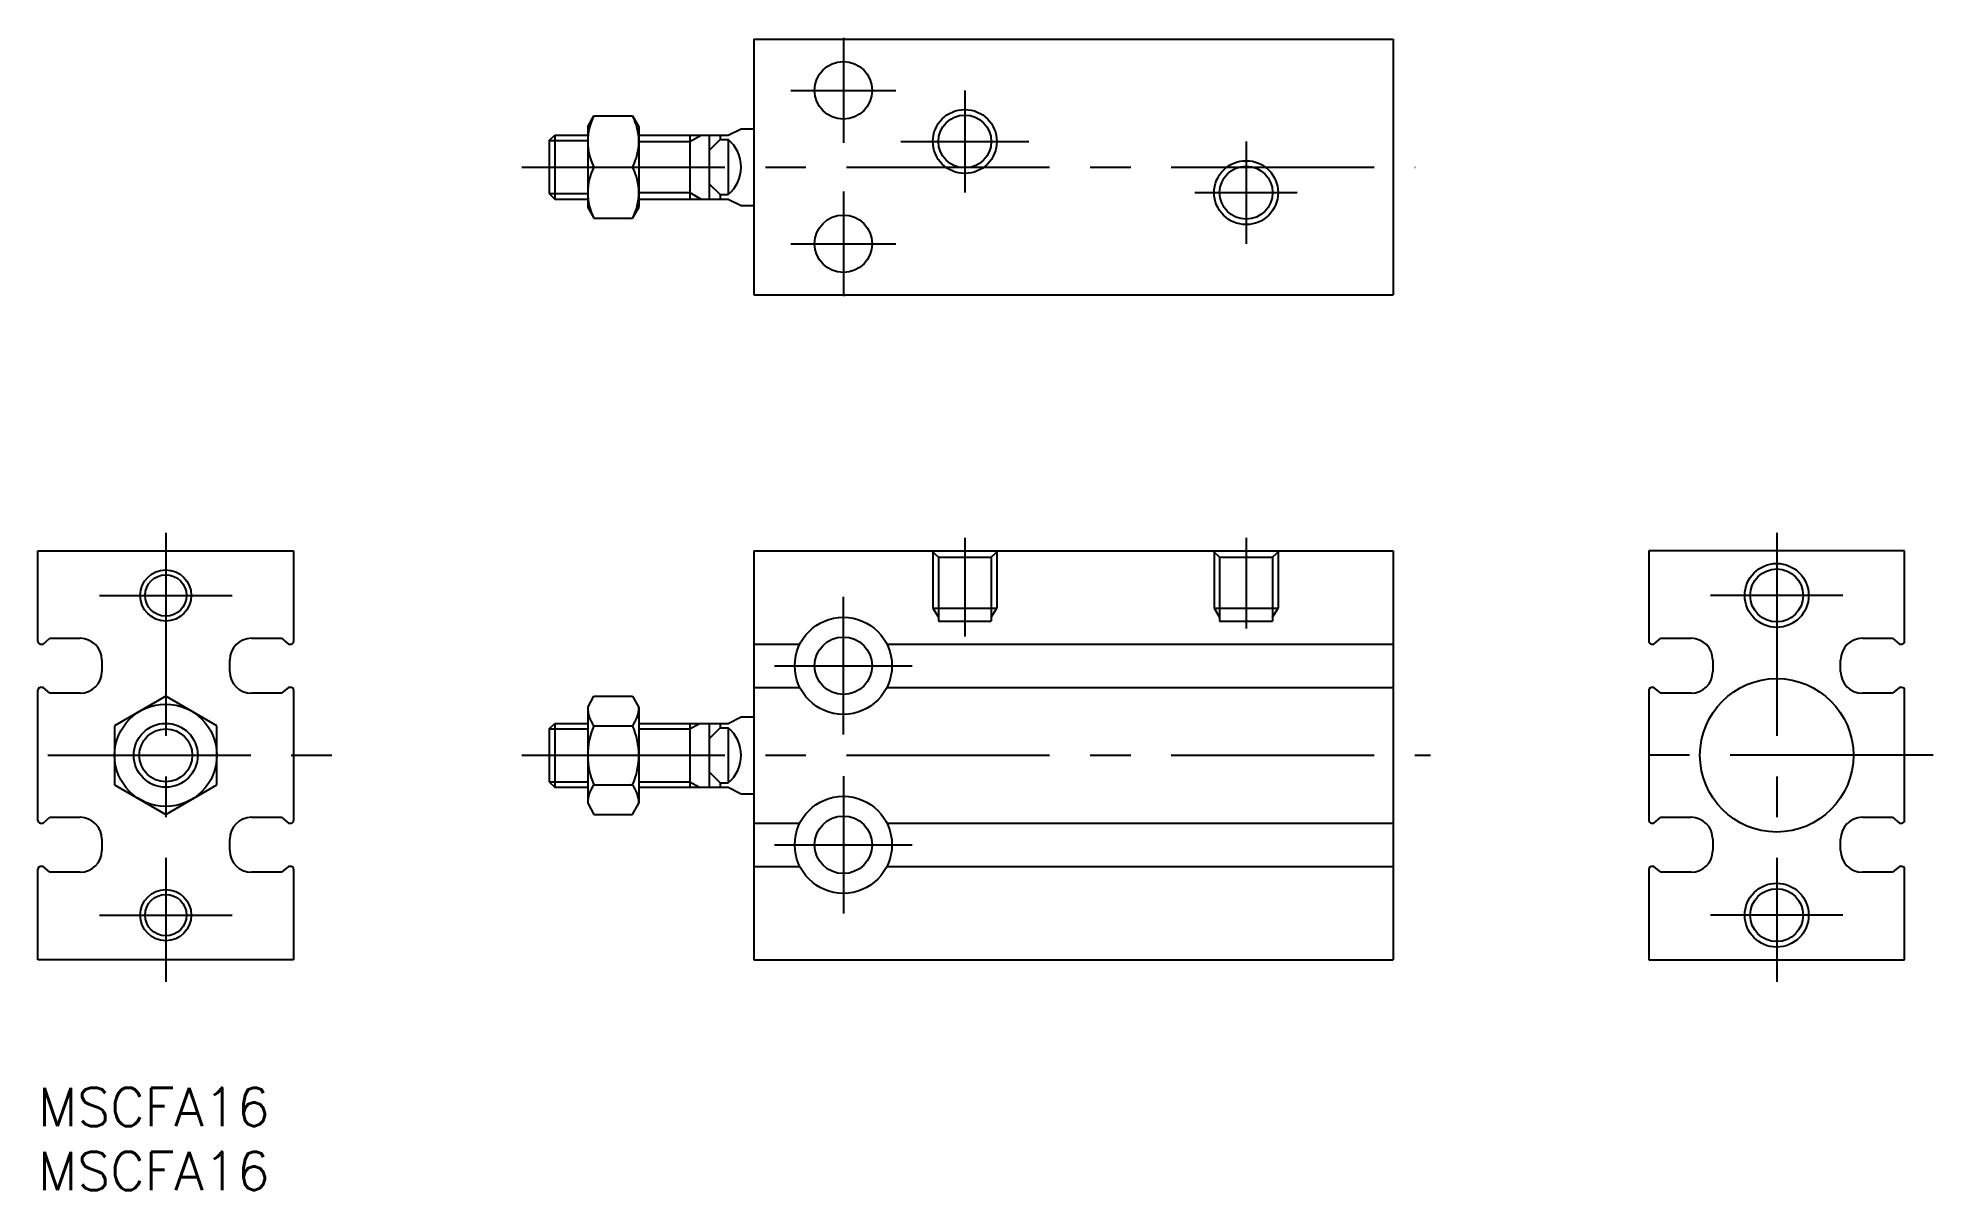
# Model space of a CAD drawing. Extents: x 0 to 148, y -8 to 82.
import ezdxf

# ---------------------------------------------------------------- set-up
doc = ezdxf.new("R2010")
doc.units = 0
doc.header["$LTSCALE"] = 0.5
doc.linetypes.add('CENTER', pattern=[50.8, 31.75, -6.35, 6.35, -6.35])
doc.linetypes.add('DASHED', pattern=[19.05, 12.7, -6.35])
for name, color, linetype in [('MSM_CENTER', 1, 'CENTER'), ('MSM_CONTINUOUS', 7, 'CONTINUOUS'), ('MSM_DASHED', 4, 'DASHED'), ('MSM_NARROW', 5, 'CONTINUOUS'), ('MSM_PART_NUMBER', 7, 'CONTINUOUS')]:
    doc.layers.add(name, color=color, linetype=linetype)
doc.styles.get("Standard").update_dxf_attribs({"font": 'txt.shx', "height": 3, "bigfont": 'bigfont.shx'})

# ---------------------------------------------------------------- blocks, each defined once
blk = doc.blocks.new('*U9')
at = {"layer": 'MSM_PART_NUMBER'}
blk.add_text('MSCFA16', height=3, dxfattribs=at).set_placement((0, -3))
blk = doc.blocks.new('*U10')
at = {"layer": 'MSM_PART_NUMBER'}
blk.add_text('MSCFA16', height=3, dxfattribs=at).set_placement((0, -8))

msp = doc.modelspace()

# ---------------------------------------------------------------- linework, layer by layer
at = {"layer": 'MSM_CENTER'}
for p, q in [((63, 82.1), (63, 73.9)), ((58.9, 78), (67.1, 78)), ((72.5, 78), (72.5, 70)), ((67.5, 74), (77.5, 74)), ((94.5, 74), (94.5, 66)), ((37.85, 72), (107.71, 72)), ((63, 70.1), (63, 61.9)), ((90.5, 70), (98.5, 70)), ((58.9, 66), (67.1, 66)), ((10, 43.39), (10, 8.28)), ((72.5, 43.01), (72.5, 35.3)), ((94.5, 43.01), (94.5, 35.92)), ((136, 43.39), (136, 8.28)), ((4.82, 38.5), (15.19, 38.5)), ((63, 27.62), (63, 38.38)), ((141.18, 38.5), (130.82, 38.5)), ((57.62, 33), (68.38, 33)), ((0.77, 26), (25.21, 26)), ((37.85, 26), (108.92, 26)), ((148.23, 26), (123.79, 26)), ((63, 24.38), (63, 13.62)), ((57.62, 19), (68.38, 19)), ((4.82, 13.5), (15.19, 13.5)), ((141.18, 13.5), (130.81, 13.5))]:
    msp.add_line(p, q, dxfattribs=at)
at = {"layer": 'MSM_CONTINUOUS'}
for p, q in [((56, 82), (56, 62)), ((56, 82), (106, 82)), ((106, 82), (106, 62)), ((43, 75.15), (43.49, 76)), ((43.49, 76), (46.51, 76)), ((46.51, 76), (47, 75.15)), ((40, 74.07), (40.43, 74.5)), ((40.43, 74.5), (43, 74.5)), ((40.43, 74.5), (40.43, 69.5)), ((43, 75.15), (43, 68.85)), ((47, 75.15), (47, 68.85)), ((47, 74.5), (54, 74.5)), ((51, 74.5), (51, 69.5)), ((52.5, 74.5), (52.5, 69.5)), ((52.5, 73.3), (53.37, 74.15)), ((53.37, 74.5), (53.37, 74.15)), ((53.37, 74.15), (54, 74.15)), ((54, 74.5), (55, 75)), ((54, 74.15), (54, 69.85)), ((55, 75), (56, 75)), ((40, 74.07), (40, 69.93)), ((43.49, 72), (46.51, 72)), ((40, 69.93), (40.43, 69.5)), ((52.5, 70.7), (53.37, 69.85)), ((53.37, 69.85), (54, 69.85)), ((53.37, 69.85), (53.37, 69.5)), ((40.43, 69.5), (43, 69.5)), ((43, 68.85), (43.49, 68)), ((46.51, 68), (47, 68.85)), ((47, 69.5), (54, 69.5)), ((54, 69.5), (55, 69)), ((55, 69), (56, 69)), ((43.49, 68), (46.51, 68)), ((56, 62), (106, 62)), ((0, 42), (20, 42)), ((0, 34.9), (0, 42)), ((20, 42), (20, 34.9)), ((56, 42), (106, 42)), ((56, 42), (56, 10)), ((106, 42), (106, 10)), ((146, 42), (126, 42)), ((126, 42), (126, 34.9)), ((146, 34.9), (146, 42)), ((0.2, 34.7), (0.4, 34.7)), ((0.4, 34.7), (0.94, 35.15)), ((0.94, 35.15), (3.3, 35.15)), ((16.7, 35.15), (19.06, 35.15)), ((19.06, 35.15), (19.6, 34.7)), ((19.6, 34.7), (19.8, 34.7)), ((56, 34.7), (59.6, 34.7)), ((66.4, 34.7), (106, 34.7)), ((126.2, 34.7), (126.4, 34.7)), ((126.4, 34.7), (126.94, 35.15)), ((126.94, 35.15), (129.3, 35.15)), ((142.7, 35.15), (145.06, 35.15)), ((145.06, 35.15), (145.6, 34.7)), ((145.6, 34.7), (145.8, 34.7)), ((5, 33.45), (5, 32.55)), ((15, 32.55), (15, 33.45)), ((131, 33.45), (131, 32.55)), ((141, 32.55), (141, 33.45)), ((0.4, 31.3), (0.2, 31.3)), ((0.94, 30.85), (0.4, 31.3)), ((19.6, 31.3), (19.06, 30.85)), ((19.8, 31.3), (19.6, 31.3)), ((56, 31.3), (59.6, 31.3)), ((66.4, 31.3), (106, 31.3)), ((126.4, 31.3), (126.2, 31.3)), ((126.94, 30.85), (126.4, 31.3)), ((145.6, 31.3), (145.06, 30.85)), ((145.8, 31.3), (145.6, 31.3)), ((0, 20.9), (0, 31.1)), ((3.3, 30.85), (0.94, 30.85)), ((10, 30.62), (6, 28.31)), ((14, 28.31), (10, 30.62)), ((19.06, 30.85), (16.7, 30.85)), ((20, 31.1), (20, 20.9)), ((43, 29.75), (43.49, 30.62)), ((43, 29.75), (43, 22.25)), ((43.49, 30.62), (46.51, 30.62)), ((46.51, 30.62), (47, 29.75)), ((47, 29.75), (47, 22.25)), ((126, 31.1), (126, 20.9)), ((129.3, 30.85), (126.94, 30.85)), ((145.06, 30.85), (142.7, 30.85)), ((146, 20.9), (146, 31.1)), ((6, 28.31), (6, 23.69)), ((14, 23.69), (14, 28.31)), ((40, 28.07), (40.43, 28.5)), ((40.43, 28.5), (43, 28.5)), ((40.43, 28.5), (40.43, 23.5)), ((43.49, 28.31), (46.51, 28.31)), ((47, 28.5), (54, 28.5)), ((51, 28.5), (51, 23.5)), ((52.5, 28.5), (52.5, 23.5)), ((53.37, 28.5), (53.37, 28.15)), ((54, 28.5), (55, 29)), ((55, 29), (56, 29)), ((40, 28.07), (40, 23.93)), ((52.5, 27.3), (53.37, 28.15)), ((53.37, 28.15), (54, 28.15)), ((54, 28.15), (54, 23.85)), ((40, 23.93), (40.43, 23.5)), ((52.5, 24.7), (53.37, 23.85)), ((53.37, 23.85), (54, 23.85)), ((53.37, 23.85), (53.37, 23.5)), ((6, 23.69), (10, 21.38)), ((10, 21.38), (14, 23.69)), ((40.43, 23.5), (43, 23.5)), ((43, 22.25), (43.49, 21.38)), ((43.49, 23.69), (46.51, 23.69)), ((46.51, 21.38), (47, 22.25)), ((47, 23.5), (54, 23.5)), ((54, 23.5), (55, 23)), ((55, 23), (56, 23)), ((0.4, 20.7), (0.94, 21.15)), ((0.94, 21.15), (3.3, 21.15)), ((16.7, 21.15), (19.06, 21.15)), ((19.06, 21.15), (19.6, 20.7)), ((43.49, 21.38), (46.51, 21.38)), ((126.4, 20.7), (126.94, 21.15)), ((126.94, 21.15), (129.3, 21.15)), ((142.7, 21.15), (145.06, 21.15)), ((145.06, 21.15), (145.6, 20.7)), ((0.2, 20.7), (0.4, 20.7)), ((5, 19.45), (5, 18.55)), ((15, 18.55), (15, 19.45)), ((19.6, 20.7), (19.8, 20.7)), ((56, 20.7), (59.6, 20.7)), ((66.4, 20.7), (106, 20.7)), ((126.2, 20.7), (126.4, 20.7)), ((131, 19.45), (131, 18.55)), ((141, 18.55), (141, 19.45)), ((145.6, 20.7), (145.8, 20.7)), ((0, 10), (0, 17.1)), ((0.4, 17.3), (0.2, 17.3)), ((0.94, 16.85), (0.4, 17.3)), ((3.3, 16.85), (0.94, 16.85)), ((19.06, 16.85), (16.7, 16.85)), ((19.6, 17.3), (19.06, 16.85)), ((19.8, 17.3), (19.6, 17.3)), ((20, 17.1), (20, 10)), ((56, 17.3), (59.6, 17.3)), ((66.4, 17.3), (106, 17.3)), ((126, 17.1), (126, 10)), ((126.4, 17.3), (126.2, 17.3)), ((126.94, 16.85), (126.4, 17.3)), ((129.3, 16.85), (126.94, 16.85)), ((145.06, 16.85), (142.7, 16.85)), ((145.6, 17.3), (145.06, 16.85)), ((145.8, 17.3), (145.6, 17.3)), ((146, 10), (146, 17.1)), ((20, 10), (0, 10)), ((56, 10), (106, 10)), ((126, 10), (146, 10))]:
    msp.add_line(p, q, dxfattribs=at)
for centre, radius in [((63, 78), 2.25), ((72.5, 74), 2.5), ((72.5, 74), 2.07), ((94.5, 70), 2.5), ((94.5, 70), 2.07), ((63, 66), 2.25), ((10, 38.5), 2), ((10, 38.5), 1.62), ((136, 38.5), 2.07), ((63, 33), 3.8), ((63, 33), 2.25), ((136, 26), 6), ((10, 26), 4), ((10, 26), 2.07), ((63, 19), 3.8), ((63, 19), 2.25), ((10, 13.5), 2), ((10, 13.5), 1.62), ((136, 13.5), 2.07)]:
    msp.add_circle(centre, radius, dxfattribs=at)
for centre, radius, start, end in [((47.32, 74), 4.32, 152.427, 207.573), ((42.68, 74), 4.32, 332.427, 27.573), ((52.2, 72), 2.8, 310.0255, 49.9745), ((47.32, 70), 4.32, 152.427, 207.573), ((42.68, 70), 4.32, 332.427, 27.573), ((0.2, 34.9), 0.2, 180, 270), ((3.3, 33.45), 1.7, 0, 90), ((16.7, 33.45), 1.7, 90, 180), ((19.8, 34.9), 0.2, 270, 0), ((126.2, 34.9), 0.2, 180, 270), ((129.3, 33.45), 1.7, 0, 90), ((142.7, 33.45), 1.7, 90, 180), ((145.8, 34.9), 0.2, 270, 0), ((0.2, 31.1), 0.2, 90, 180), ((3.3, 32.55), 1.7, 270, 360), ((16.7, 32.55), 1.7, 180, 270), ((19.8, 31.1), 0.2, 0, 90), ((126.2, 31.1), 0.2, 90, 180), ((129.3, 32.55), 1.7, 270, 360), ((142.7, 32.55), 1.7, 180, 270), ((145.8, 31.1), 0.2, 0, 90), ((45.35, 29.75), 2.35, 180.0011, 217.7368), ((44.65, 29.75), 2.35, 322.2632, 359.9989), ((48.68, 26), 5.68, 156.0062, 203.9938), ((41.32, 26), 5.68, 336.0062, 23.9938), ((52.2, 26), 2.8, 310.0255, 49.9745), ((45.35, 22.25), 2.35, 142.2632, 179.9989), ((44.65, 22.25), 2.35, 0.0011, 37.7368), ((0.2, 20.9), 0.2, 180, 270), ((3.3, 19.45), 1.7, 0, 90), ((16.7, 19.45), 1.7, 90, 180), ((19.8, 20.9), 0.2, 270, 0), ((126.2, 20.9), 0.2, 180, 270), ((129.3, 19.45), 1.7, 0, 90), ((142.7, 19.45), 1.7, 90, 180), ((145.8, 20.9), 0.2, 270, 0), ((3.3, 18.55), 1.7, 270, 0), ((16.7, 18.55), 1.7, 180, 270), ((129.3, 18.55), 1.7, 270, 0), ((142.7, 18.55), 1.7, 180, 270), ((0.2, 17.1), 0.2, 90, 180), ((19.8, 17.1), 0.2, 0, 90), ((126.2, 17.1), 0.2, 90, 180), ((145.8, 17.1), 0.2, 0, 90)]:
    msp.add_arc(centre, radius, start, end, dxfattribs=at)
at = {"layer": 'MSM_DASHED'}
for p, q in [((69.9, 42), (70.43, 41.5)), ((70, 41.9), (70, 37.5)), ((75.1, 42), (74.57, 41.5)), ((75, 41.9), (75, 37.5)), ((91.9, 42), (92.43, 41.5)), ((92, 41.9), (92, 37.5)), ((97.1, 42), (96.57, 41.5)), ((97, 41.9), (97, 37.5)), ((70.43, 41.5), (74.57, 41.5)), ((70.43, 41.5), (70.43, 36.5)), ((74.57, 41.5), (74.57, 36.5)), ((92.43, 41.5), (96.57, 41.5)), ((92.43, 41.5), (92.43, 36.5)), ((96.57, 41.5), (96.57, 36.5)), ((70, 37.5), (75, 37.5)), ((70, 37.5), (70.43, 36.81)), ((74.57, 36.81), (75, 37.5)), ((92, 37.5), (92.43, 36.81)), ((92, 37.5), (97, 37.5)), ((96.57, 36.81), (97, 37.5)), ((70.43, 36.5), (74.57, 36.5)), ((92.43, 36.5), (96.57, 36.5))]:
    msp.add_line(p, q, dxfattribs=at)
at = {"layer": 'MSM_NARROW'}
for p, q in [((51, 74), (51.87, 74.5)), ((40, 74.07), (43, 74.07)), ((47, 74), (51, 74)), ((40, 69.93), (43, 69.93)), ((47, 70), (51, 70)), ((51, 70), (51.87, 69.5)), ((51, 28.07), (51.75, 28.5)), ((40, 28.07), (43, 28.07)), ((47, 28.07), (51, 28.07)), ((40, 23.93), (43, 23.93)), ((47, 23.93), (51, 23.93)), ((51, 23.93), (51.75, 23.5))]:
    msp.add_line(p, q, dxfattribs=at)
for centre in [(136, 38.5), (10, 26), (136, 13.5)]:
    msp.add_circle(centre, 2.5, dxfattribs=at)

# ---------------------------------------------------------------- block references
at = {"layer": 'MSM_CONTINUOUS'}
for name in ['*U9', '*U10']:
    msp.add_blockref(name, (0, 0), dxfattribs=at)

doc.saveas('drawing.dxf')
